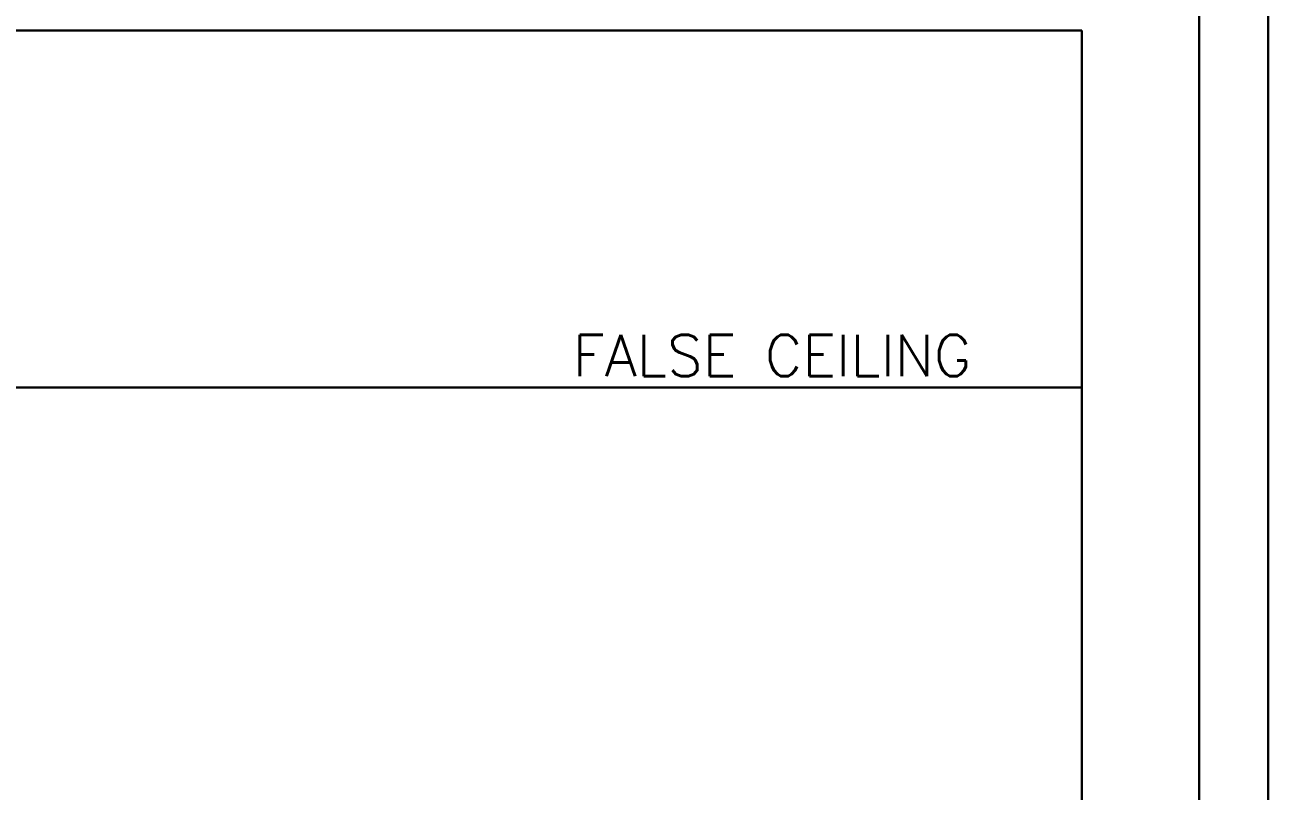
# Model space of a CAD drawing. Header units: millimetres. Extents: x 3552052 to 4144896, y -707811 to -630695.
# Drawn here: x 3663206 to 3666201, y -698518 to -696672 of the extents above; entities that cross this region are included whole.
import ezdxf

# ---------------------------------------------------------------- set-up
doc = ezdxf.new("R2010")
doc.units = ezdxf.units.MM
doc.header["$LTSCALE"] = 6
doc.header["$MEASUREMENT"] = 0
doc.layers.get('0').update_dxf_attribs({"linetype": 'CONTINUOUS', "lineweight": 0})
doc.layers.add('ELE-SOCKET NMBERING', color=7, linetype='CONTINUOUS', lineweight=9)
doc.layers.add('MEP_HVAC_RA_DUCT', color=1, linetype='CONTINUOUS', lineweight=0)
doc.styles.add('Annotation', font='tahoma.ttf')

msp = doc.modelspace()

# ---------------------------------------------------------------- linework, layer by layer
at = {"color": 7, "lineweight": 30}
for points in [[(3666200.6, -681655.2), (3666200.6, -704297.7), (3650200.6, -704297.7), (3650200.6, -681655.2)], [(3666034.8, -681821.1), (3666034.8, -704131.8), (3650366.4, -704131.8), (3650366.4, -681821.1)]]:
    msp.add_lwpolyline(points, close=True, dxfattribs=at)
at = {"layer": 'MEP_HVAC_RA_DUCT', "color": 7, "lineweight": 30}
msp.add_line((3665751.9, -696685.7), (3665751.9, -700185.7), dxfattribs=at)
for points in [[(3665751.9, -696685.7), (3659191.9, -696685.7)], [(3665751.9, -697545.7), (3659191.9, -697545.7)]]:
    msp.add_lwpolyline(points, dxfattribs=at)

# ---------------------------------------------------------------- texts
at = {"layer": 'ELE-SOCKET NMBERING', "color": 0, "lineweight": -3, "insert": (3664525.7, -697418.3), "char_height": 100.004, "width": 2358.602, "attachment_point": 1, "style": 'Annotation'}
msp.add_mtext('{\\Fromans|c0;FALSE CEILING }', dxfattribs=at)

doc.saveas('drawing.dxf')
